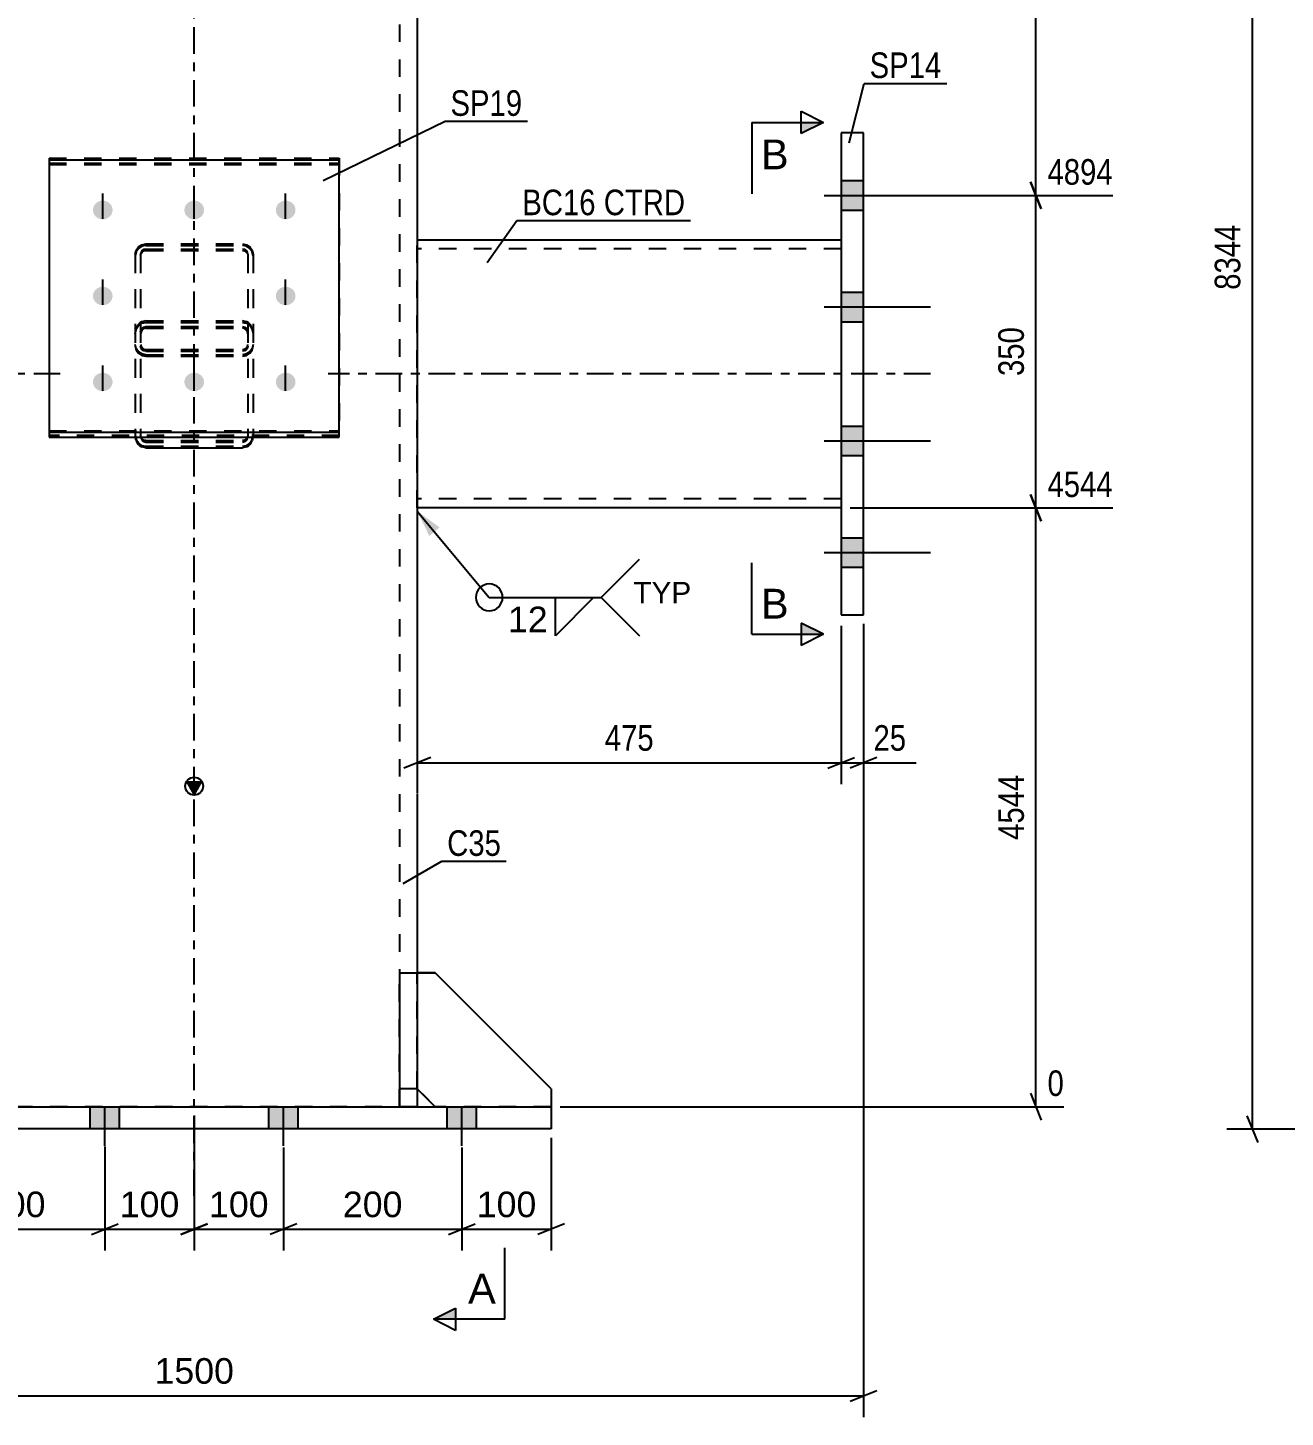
# Model space of a CAD drawing. Header units: millimetres. Extents: x -118 to 476, y -181 to 239.
# Drawn here: x -18.6 to 122.3, y -34.8 to 120.9 of the extents above; entities that cross this region are included whole.
import ezdxf

# ---------------------------------------------------------------- set-up
doc = ezdxf.new("R2010")
doc.units = ezdxf.units.MM
doc.linetypes.add('DXK_LINE_DOT2', pattern=[3.9198, 1.9599, -1.9599])
doc.linetypes.add('DXK_LINE_DOT3', pattern=[5.9187, 2.979, -0.9799, 0.9799, -0.9799])
doc.styles.add('Arial', font='ARIAL.TTF', dxfattribs={"height": 0.2})
doc.styles.add('Arial Narrow', font='ARIALN.TTF', dxfattribs={"height": 0.2})

# ---------------------------------------------------------------- blocks, each defined once
blk = doc.blocks.new('Bolt-284858552-1927 - 1908')
at = {"linetype": 'Continuous'}
for points in [[(-10.25, 99.41), (-10.48, 99.43), (-10.69, 99.5), (-10.89, 99.61), (-11.06, 99.76), (-11.2, 99.93), (-11.29, 100.13), (-11.34, 100.35), (-11.34, 100.57), (-11.29, 100.79), (-11.2, 100.99), (-11.06, 101.16), (-10.89, 101.31), (-10.69, 101.42), (-10.48, 101.49), (-10.25, 101.51), (-10.02, 101.49), (-9.8, 101.42), (-9.6, 101.31), (-9.43, 101.16), (-9.29, 100.99), (-9.2, 100.79), (-9.15, 100.57), (-9.15, 100.35), (-9.2, 100.13), (-9.29, 99.93), (-9.43, 99.76), (-9.6, 99.61), (-9.8, 99.5), (-10.02, 99.43)], [(0, 99.41), (-0.23, 99.43), (-0.44, 99.5), (-0.64, 99.61), (-0.81, 99.76), (-0.95, 99.93), (-1.04, 100.13), (-1.09, 100.35), (-1.09, 100.57), (-1.04, 100.79), (-0.95, 100.99), (-0.81, 101.16), (-0.64, 101.31), (-0.44, 101.42), (-0.23, 101.49), (0, 101.51), (0.23, 101.49), (0.45, 101.42), (0.65, 101.31), (0.82, 101.16), (0.96, 100.99), (1.05, 100.79), (1.1, 100.57), (1.1, 100.35), (1.05, 100.13), (0.96, 99.93), (0.82, 99.76), (0.65, 99.61), (0.45, 99.5), (0.23, 99.43)], [(10.25, 99.41), (10.02, 99.43), (9.81, 99.5), (9.61, 99.61), (9.44, 99.76), (9.3, 99.93), (9.21, 100.13), (9.16, 100.35), (9.16, 100.57), (9.21, 100.79), (9.3, 100.99), (9.44, 101.16), (9.61, 101.31), (9.81, 101.42), (10.02, 101.49), (10.25, 101.51), (10.48, 101.49), (10.7, 101.42), (10.9, 101.31), (11.07, 101.16), (11.21, 100.99), (11.3, 100.79), (11.35, 100.57), (11.35, 100.35), (11.3, 100.13), (11.21, 99.93), (11.07, 99.76), (10.9, 99.61), (10.7, 99.5), (10.48, 99.43)], [(-10.25, 89.79), (-10.48, 89.82), (-10.69, 89.88), (-10.89, 89.99), (-11.06, 90.14), (-11.2, 90.31), (-11.29, 90.51), (-11.34, 90.72), (-11.34, 90.94), (-11.29, 91.15), (-11.2, 91.34), (-11.06, 91.52), (-10.89, 91.66), (-10.69, 91.77), (-10.48, 91.84), (-10.25, 91.86), (-10.02, 91.84), (-9.8, 91.77), (-9.6, 91.66), (-9.43, 91.52), (-9.29, 91.34), (-9.2, 91.15), (-9.15, 90.94), (-9.15, 90.72), (-9.2, 90.51), (-9.29, 90.31), (-9.43, 90.14), (-9.6, 89.99), (-9.8, 89.88), (-10.02, 89.82)], [(10.25, 89.79), (10.02, 89.82), (9.81, 89.88), (9.61, 89.99), (9.44, 90.14), (9.3, 90.31), (9.21, 90.51), (9.16, 90.72), (9.16, 90.94), (9.21, 91.15), (9.3, 91.34), (9.44, 91.52), (9.61, 91.66), (9.81, 91.77), (10.02, 91.84), (10.25, 91.86), (10.48, 91.84), (10.7, 91.77), (10.9, 91.66), (11.07, 91.52), (11.21, 91.34), (11.3, 91.15), (11.35, 90.94), (11.35, 90.72), (11.3, 90.51), (11.21, 90.31), (11.07, 90.14), (10.9, 89.99), (10.7, 89.88), (10.48, 89.82)], [(-10.25, 80.16), (-10.48, 80.19), (-10.69, 80.25), (-10.89, 80.36), (-11.06, 80.5), (-11.2, 80.68), (-11.29, 80.88), (-11.34, 81.09), (-11.34, 81.3), (-11.29, 81.52), (-11.2, 81.71), (-11.06, 81.89), (-10.89, 82.03), (-10.69, 82.14), (-10.48, 82.21), (-10.25, 82.23), (-10.02, 82.21), (-9.8, 82.14), (-9.6, 82.03), (-9.43, 81.89), (-9.29, 81.71), (-9.2, 81.52), (-9.15, 81.3), (-9.15, 81.09), (-9.2, 80.88), (-9.29, 80.68), (-9.43, 80.5), (-9.6, 80.36), (-9.8, 80.25), (-10.02, 80.19)], [(0, 80.16), (-0.23, 80.19), (-0.44, 80.25), (-0.64, 80.36), (-0.81, 80.5), (-0.95, 80.68), (-1.04, 80.88), (-1.09, 81.09), (-1.09, 81.3), (-1.04, 81.52), (-0.95, 81.71), (-0.81, 81.89), (-0.64, 82.03), (-0.44, 82.14), (-0.23, 82.21), (0, 82.23), (0.23, 82.21), (0.45, 82.14), (0.65, 82.03), (0.82, 81.89), (0.96, 81.71), (1.05, 81.52), (1.1, 81.3), (1.1, 81.09), (1.05, 80.88), (0.96, 80.68), (0.82, 80.5), (0.65, 80.36), (0.45, 80.25), (0.23, 80.19)], [(10.25, 80.16), (10.02, 80.19), (9.81, 80.25), (9.61, 80.36), (9.44, 80.5), (9.3, 80.68), (9.21, 80.88), (9.16, 81.09), (9.16, 81.3), (9.21, 81.52), (9.3, 81.71), (9.44, 81.89), (9.61, 82.03), (9.81, 82.14), (10.02, 82.21), (10.25, 82.23), (10.48, 82.21), (10.7, 82.14), (10.9, 82.03), (11.07, 81.89), (11.21, 81.71), (11.3, 81.52), (11.35, 81.3), (11.35, 81.09), (11.3, 80.88), (11.21, 80.68), (11.07, 80.5), (10.9, 80.36), (10.7, 80.25), (10.48, 80.19)]]:
    blk.add_hatch(color=1, dxfattribs=at).paths.add_polyline_path(points)
at = {"color": 1, "linetype": 'Continuous'}
for p, q in [((-10.25, 99.47), (-10.25, 102.31)), ((0, 99.47), (0, 102.31)), ((10.25, 99.47), (10.25, 102.31)), ((-10.25, 89.84), (-10.25, 92.67)), ((10.25, 89.84), (10.25, 92.67)), ((-10.25, 80.2), (-10.25, 83.04)), ((0, 80.2), (0, 83.04)), ((10.25, 80.2), (10.25, 83.04))]:
    blk.add_line(p, q, dxfattribs=at)
blk = doc.blocks.new('Part-284858552-1932 - 1908')
at = {"color": 2, "linetype": 'Continuous'}
for p, q in [((-16.25, 106.1), (-16.25, 75.01)), ((-16.25, 106.1), (16.25, 106.1)), ((16.25, 75.01), (16.25, 106.1)), ((-16.25, 75.56), (16.25, 75.56)), ((-16.25, 75.01), (16.25, 75.01))]:
    blk.add_line(p, q, dxfattribs=at)
at = {"color": 7, "linetype": 'DXK_LINE_DOT2'}
blk.add_line((-16.25, 105.55), (16.25, 105.55), dxfattribs=at)
blk = doc.blocks.new('Part-284858552-2063 - 1908')
at = {"color": 2, "linetype": 'Continuous'}
for p, q in [((72.5, 109.1), (72.5, 55.1)), ((75, 109.1), (72.5, 109.1)), ((75, 55.1), (75, 109.1)), ((72.5, 55.1), (75, 55.1))]:
    blk.add_line(p, q, dxfattribs=at)
blk = doc.blocks.new('Part-284858552-1971 - 1908')
at = {"color": 2, "linetype": 'Continuous'}
for p, q in [((-72.5, 97.1), (-71, 97.1)), ((-60.5, 97.1), (-25, 97.1)), ((-72.5, 67.1), (-71, 67.1)), ((-60.5, 67.1), (-25, 67.1))]:
    blk.add_line(p, q, dxfattribs=at)
at = {"color": 7, "linetype": 'DXK_LINE_DOT2'}
for p, q in [((-72.5, 67.1), (-72.5, 97.1)), ((-71, 97.1), (-60.5, 97.1)), ((-25, 97.1), (-25, 67.1)), ((-72.5, 96.1), (-25, 96.1)), ((-72.5, 68.1), (-25, 68.1)), ((-71, 67.1), (-60.5, 67.1))]:
    blk.add_line(p, q, dxfattribs=at)
at = {"color": 7, "linetype": 'DXK_LINE_DOT3'}
blk.add_line((-15, 82.1), (-82.5, 82.1), dxfattribs=at)
blk = doc.blocks.new('Part-284858552-2014 - 1908')
at = {"color": 7, "linetype": 'DXK_LINE_DOT2'}
for p, q in [((-6.25, 96.33), (-5.86, 96.57)), ((-5.86, 96.57), (-5.4, 96.66)), ((-5.4, 96.66), (5.4, 96.66)), ((5.4, 96.66), (5.86, 96.57)), ((5.86, 96.57), (6.25, 96.33)), ((-6.6, 95.53), (-6.51, 95.96)), ((-6.6, 95.53), (-6.6, 75.27)), ((-6.51, 95.96), (-6.25, 96.33)), ((-5.95, 95.74), (-6, 95.53)), ((-6, 95.53), (-6, 75.27)), ((-5.82, 95.93), (-5.95, 95.74)), ((-5.63, 96.05), (-5.82, 95.93)), ((-5.4, 96.09), (-5.63, 96.05)), ((-5.4, 96.09), (5.4, 96.09)), ((5.63, 96.05), (5.4, 96.09)), ((5.83, 95.93), (5.63, 96.05)), ((5.96, 95.74), (5.83, 95.93)), ((6, 95.53), (5.96, 95.74)), ((6, 95.53), (6, 75.27)), ((6.25, 96.33), (6.51, 95.96)), ((6.51, 95.96), (6.6, 95.53)), ((6.6, 95.53), (6.6, 75.27)), ((-6.51, 87.25), (-6.6, 86.76)), ((-5.95, 87.01), (-5.82, 87.21)), ((-5.4, 88.04), (-5.86, 87.94)), ((-5.82, 87.21), (-5.63, 87.35)), ((-5.63, 87.35), (-5.4, 87.4)), ((-5.4, 88.04), (5.4, 88.04)), ((-5.4, 87.4), (5.4, 87.4)), ((5.86, 87.94), (5.4, 88.04)), ((5.4, 87.4), (5.63, 87.35)), ((5.63, 87.35), (5.83, 87.21)), ((5.83, 87.21), (5.96, 87.01)), ((6.6, 86.76), (6.51, 87.25)), ((-6, 86.76), (-5.95, 87.01)), ((5.96, 87.01), (6, 86.76)), ((-6.51, 84.95), (-6.6, 85.38)), ((-6.25, 84.58), (-6.51, 84.95)), ((-5.86, 84.34), (-6.25, 84.58)), ((-6, 85.38), (-5.95, 85.16)), ((-5.95, 85.16), (-5.82, 84.98)), ((-5.4, 84.25), (-5.86, 84.34)), ((-5.82, 84.98), (-5.63, 84.86)), ((-5.63, 84.86), (-5.4, 84.82)), ((-5.4, 84.82), (5.4, 84.82)), ((-5.4, 84.25), (5.4, 84.25)), ((5.4, 84.82), (5.63, 84.86)), ((5.86, 84.34), (5.4, 84.25)), ((5.63, 84.86), (5.83, 84.98)), ((5.83, 84.98), (5.96, 85.16)), ((6.25, 84.58), (5.86, 84.34)), ((5.96, 85.16), (6, 85.38)), ((6.51, 84.95), (6.25, 84.58)), ((6.6, 85.38), (6.51, 84.95)), ((-6.6, 75.27), (-6.51, 74.78)), ((-5.95, 75.02), (-6, 75.27)), ((-5.82, 74.82), (-5.95, 75.02)), ((-5.63, 74.68), (-5.82, 74.82)), ((5.83, 74.82), (5.63, 74.68)), ((5.96, 75.02), (5.83, 74.82)), ((6, 75.27), (5.96, 75.02)), ((6.51, 74.78), (6.6, 75.27)), ((-5.86, 74.09), (-5.4, 73.99)), ((-5.4, 74.63), (-5.63, 74.68)), ((-5.4, 74.63), (5.4, 74.63)), ((-5.4, 73.99), (5.4, 73.99)), ((5.63, 74.68), (5.4, 74.63)), ((5.4, 73.99), (5.86, 74.09))]:
    blk.add_line(p, q, dxfattribs=at)
for centre, start, end in [((-5.35, 86.81), 114.32, 159.2417), ((5.35, 86.81), 20.7583, 65.68), ((-5.35, 75.22), 200.7583, 245.68), ((5.35, 75.22), 294.32, 339.2417)]:
    blk.add_arc(centre, 1.24, start, end, dxfattribs=at)
blk = doc.blocks.new('Part-284858552-2016 - 1908')
at = {"color": 7, "linetype": 'DXK_LINE_DOT2'}
for p, q in [((25, 2), (25, 15)), ((25, 15), (27, 15)), ((27, 15), (40, 2)), ((27, 0), (25, 2)), ((40, 2), (40, 0)), ((40, 0), (27, 0))]:
    blk.add_line(p, q, dxfattribs=at)
blk = doc.blocks.new('Part-284858552-2018 - 1908')
at = {"color": 7, "linetype": 'DXK_LINE_DOT2'}
for p, q in [((-6.51, 95.79), (-6.6, 95.36)), ((-6.6, 95.36), (-6.6, 75.1)), ((-6.25, 96.15), (-6.51, 95.79)), ((-5.86, 96.4), (-6.25, 96.15)), ((-6, 95.36), (-5.95, 95.57)), ((-6, 95.36), (-6, 75.1)), ((-5.95, 95.57), (-5.82, 95.75)), ((-5.4, 96.48), (-5.86, 96.4)), ((-5.82, 95.75), (-5.63, 95.88)), ((-5.63, 95.88), (-5.4, 95.92)), ((-5.4, 96.48), (5.4, 96.48)), ((-5.4, 95.92), (5.4, 95.92)), ((5.86, 96.4), (5.4, 96.48)), ((5.4, 95.92), (5.63, 95.88)), ((5.63, 95.88), (5.83, 95.75)), ((5.83, 95.75), (5.96, 95.57)), ((6.25, 96.15), (5.86, 96.4)), ((5.96, 95.57), (6, 95.36)), ((6, 95.36), (6, 75.1)), ((6.51, 95.79), (6.25, 96.15)), ((6.6, 95.36), (6.51, 95.79)), ((6.6, 95.36), (6.6, 75.1)), ((-5.86, 87.77), (-5.4, 87.87)), ((-5.63, 87.18), (-5.82, 87.04)), ((-5.4, 87.23), (-5.63, 87.18)), ((-5.4, 87.87), (5.4, 87.87)), ((-5.4, 87.23), (5.4, 87.23)), ((5.4, 87.87), (5.86, 87.77)), ((5.63, 87.18), (5.4, 87.23)), ((5.83, 87.04), (5.63, 87.18)), ((-6.6, 86.59), (-6.51, 87.08)), ((-5.95, 86.83), (-6, 86.59)), ((-5.82, 87.04), (-5.95, 86.83)), ((5.96, 86.83), (5.83, 87.04)), ((6, 86.59), (5.96, 86.83)), ((6.51, 87.08), (6.6, 86.59)), ((-6.6, 85.21), (-6.51, 84.77)), ((-6.51, 84.77), (-6.25, 84.41)), ((-6.25, 84.41), (-5.86, 84.16)), ((-5.95, 84.99), (-6, 85.21)), ((-5.82, 84.81), (-5.95, 84.99)), ((-5.86, 84.16), (-5.4, 84.08)), ((-5.63, 84.69), (-5.82, 84.81)), ((-5.4, 84.64), (-5.63, 84.69)), ((-5.4, 84.64), (5.4, 84.64)), ((-5.4, 84.08), (5.4, 84.08)), ((5.63, 84.69), (5.4, 84.64)), ((5.4, 84.08), (5.86, 84.16)), ((5.83, 84.81), (5.63, 84.69)), ((5.96, 84.99), (5.83, 84.81)), ((5.86, 84.16), (6.25, 84.41)), ((6, 85.21), (5.96, 84.99)), ((6.25, 84.41), (6.51, 84.77)), ((6.51, 84.77), (6.6, 85.21)), ((-6.58, 75.01), (-6.6, 75.1)), ((-6, 75.1), (-5.95, 74.85)), ((-5.95, 74.85), (-5.82, 74.64)), ((5.83, 74.64), (5.96, 74.85)), ((5.96, 74.85), (6, 75.1)), ((6.6, 75.1), (6.59, 75.01)), ((-5.82, 74.64), (-5.63, 74.51)), ((-5.63, 74.51), (-5.4, 74.46)), ((-5.4, 74.46), (5.4, 74.46)), ((5.4, 74.46), (5.63, 74.51)), ((5.63, 74.51), (5.83, 74.64))]:
    blk.add_line(p, q, dxfattribs=at)
at = {"color": 2, "linetype": 'Continuous'}
for p, q in [((-6.51, 74.61), (-6.58, 75.01)), ((6.59, 75.01), (6.51, 74.61)), ((-5.4, 73.82), (-5.86, 73.92)), ((-5.4, 73.82), (5.4, 73.82)), ((5.86, 73.92), (5.4, 73.82))]:
    blk.add_line(p, q, dxfattribs=at)
at = {"color": 7, "linetype": 'DXK_LINE_DOT2'}
for centre, start, end in [((-5.35, 86.64), 114.32, 159.2417), ((5.35, 86.64), 20.7583, 65.68)]:
    blk.add_arc(centre, 1.24, start, end, dxfattribs=at)
at = {"color": 2, "linetype": 'Continuous'}
for centre, start, end in [((-5.35, 75.05), 200.7583, 245.68), ((5.35, 75.05), 294.32, 339.2417)]:
    blk.add_arc(centre, 1.24, start, end, dxfattribs=at)
blk = doc.blocks.new('Part-284858552-2113 - 1908')
at = {"color": 2, "linetype": 'Continuous'}
for p, q in [((72.5, 97.1), (25, 97.1)), ((72.5, 67.1), (25, 67.1))]:
    blk.add_line(p, q, dxfattribs=at)
at = {"color": 7, "linetype": 'DXK_LINE_DOT2'}
for p, q in [((25, 67.1), (25, 97.1)), ((72.5, 97.1), (72.5, 67.1)), ((72.5, 96.1), (25, 96.1)), ((72.5, 68.1), (25, 68.1))]:
    blk.add_line(p, q, dxfattribs=at)
at = {"color": 7, "linetype": 'DXK_LINE_DOT3'}
blk.add_line((82.5, 82.1), (15, 82.1), dxfattribs=at)
blk = doc.blocks.new('Part-284858552-2115 - 1908')
at = {"color": 7, "linetype": 'DXK_LINE_DOT2'}
for p, q in [((-16.25, 106.27), (-16.25, 75.18)), ((-16.25, 106.27), (16.25, 106.27)), ((16.25, 106.27), (16.25, 75.18)), ((-16.25, 105.72), (16.25, 105.72)), ((-16.25, 75.73), (16.25, 75.73)), ((16.25, 75.18), (-16.25, 75.18))]:
    blk.add_line(p, q, dxfattribs=at)
blk = doc.blocks.new('Part-284858552-2121 - 1908')
at = {"color": 2, "linetype": 'Continuous'}
for p, q in [((27, 15), (25, 15)), ((40, 2), (27, 15)), ((27, 0), (25, 2)), ((40, 2), (40, 0))]:
    blk.add_line(p, q, dxfattribs=at)
at = {"color": 7, "linetype": 'DXK_LINE_DOT2'}
for p, q in [((25, 2), (25, 15)), ((40, 0), (27, 0))]:
    blk.add_line(p, q, dxfattribs=at)
blk = doc.blocks.new('Part-284858552-2122 - 1908')
at = {"color": 7, "linetype": 'DXK_LINE_DOT2'}
for p, q in [((23, 0), (23, 15)), ((23, 15), (25, 15)), ((25, 15), (25, 0)), ((25, 2), (23, 2)), ((25, 0), (23, 0))]:
    blk.add_line(p, q, dxfattribs=at)
blk = doc.blocks.new('Bolt-284858552-2135 - 1908')
at = {"linetype": 'Continuous'}
for points in [[(-28.35, 0), (-31.65, 0), (-31.65, -2.5), (-28.35, -2.5)], [(-28.35, 0), (-31.65, 0), (-31.65, -2.5), (-28.35, -2.5)], [(-28.35, 0), (-31.65, 0), (-31.65, -2.5), (-28.35, -2.5)], [(-28.35, 0), (-31.65, 0), (-31.65, -2.5), (-28.35, -2.5)], [(-8.35, 0), (-11.65, 0), (-11.65, -2.5), (-8.35, -2.5)], [(-8.35, 0), (-11.65, 0), (-11.65, -2.5), (-8.35, -2.5)], [(11.65, 0), (8.35, 0), (8.35, -2.5), (11.65, -2.5)], [(11.65, 0), (8.35, 0), (8.35, -2.5), (11.65, -2.5)], [(31.65, 0), (28.35, 0), (28.35, -2.5), (31.65, -2.5)], [(31.65, 0), (28.35, 0), (28.35, -2.5), (31.65, -2.5)], [(31.65, 0), (28.35, 0), (28.35, -2.5), (31.65, -2.5)], [(31.65, 0), (28.35, 0), (28.35, -2.5), (31.65, -2.5)]]:
    blk.add_hatch(color=1, dxfattribs=at).paths.add_polyline_path(points)
at = {"color": 1, "linetype": 'Continuous'}
for p, q in [((-31.65, -2.5), (-31.65, 0)), ((-31.65, -2.5), (-31.65, 0)), ((-31.65, -2.5), (-31.65, 0)), ((-31.65, -2.5), (-31.65, 0)), ((-30, -4.4), (-30, 0)), ((-30, -4.4), (-30, 0)), ((-30, -4.4), (-30, 0)), ((-30, -4.4), (-30, 0)), ((-28.35, -2.5), (-28.35, 0)), ((-28.35, -2.5), (-28.35, 0)), ((-28.35, -2.5), (-28.35, 0)), ((-28.35, -2.5), (-28.35, 0)), ((-11.65, -2.5), (-11.65, 0)), ((-11.65, -2.5), (-11.65, 0)), ((-10, -4.4), (-10, 0)), ((-10, -4.4), (-10, 0)), ((-8.35, -2.5), (-8.35, 0)), ((-8.35, -2.5), (-8.35, 0)), ((8.35, -2.5), (8.35, 0)), ((8.35, -2.5), (8.35, 0)), ((10, -4.4), (10, 0)), ((10, -4.4), (10, 0)), ((11.65, -2.5), (11.65, 0)), ((11.65, -2.5), (11.65, 0)), ((28.35, -2.5), (28.35, 0)), ((28.35, -2.5), (28.35, 0)), ((28.35, -2.5), (28.35, 0)), ((28.35, -2.5), (28.35, 0)), ((30, -4.4), (30, 0)), ((30, -4.4), (30, 0)), ((30, -4.4), (30, 0)), ((30, -4.4), (30, 0)), ((31.65, -2.5), (31.65, 0)), ((31.65, -2.5), (31.65, 0)), ((31.65, -2.5), (31.65, 0)), ((31.65, -2.5), (31.65, 0))]:
    blk.add_line(p, q, dxfattribs=at)
blk = doc.blocks.new('Bolt-284858552-2136 - 1908')
at = {"color": 1, "linetype": 'DXK_LINE_DOT2'}
for p, q in [((-10.25, 99.64), (-10.25, 102.48)), ((0, 99.64), (0, 102.48)), ((10.25, 99.64), (10.25, 102.48)), ((-10.25, 90.01), (-10.25, 92.85)), ((10.25, 90.01), (10.25, 92.85)), ((-10.25, 80.38), (-10.25, 83.22)), ((0, 80.38), (0, 83.22)), ((10.25, 80.38), (10.25, 83.22))]:
    blk.add_line(p, q, dxfattribs=at)
blk = doc.blocks.new('Bolt-284858552-2139 - 1908')
at = {"linetype": 'Continuous'}
for points in [[(72.5, 103.75), (72.5, 100.45), (75, 100.45), (75, 103.75)], [(72.5, 103.75), (72.5, 100.45), (75, 100.45), (75, 103.75)], [(72.5, 103.75), (72.5, 100.45), (75, 100.45), (75, 103.75)], [(72.5, 91.25), (72.5, 87.95), (75, 87.95), (75, 91.25)], [(72.5, 91.25), (72.5, 87.95), (75, 87.95), (75, 91.25)], [(72.5, 76.25), (72.5, 72.95), (75, 72.95), (75, 76.25)], [(72.5, 76.25), (72.5, 72.95), (75, 72.95), (75, 76.25)], [(72.5, 63.75), (72.5, 60.45), (75, 60.45), (75, 63.75)], [(72.5, 63.75), (72.5, 60.45), (75, 60.45), (75, 63.75)], [(72.5, 63.75), (72.5, 60.45), (75, 60.45), (75, 63.75)]]:
    blk.add_hatch(color=1, dxfattribs=at).paths.add_polyline_path(points)
at = {"color": 1, "linetype": 'Continuous'}
for p, q in [((72.5, 103.75), (75, 103.75)), ((72.5, 103.75), (75, 103.75)), ((72.5, 103.75), (75, 103.75)), ((70.6, 102.1), (82.5, 102.1)), ((70.6, 102.1), (82.5, 102.1)), ((70.6, 102.1), (82.5, 102.1)), ((72.5, 100.45), (75, 100.45)), ((72.5, 100.45), (75, 100.45)), ((72.5, 100.45), (75, 100.45)), ((72.5, 91.25), (75, 91.25)), ((72.5, 91.25), (75, 91.25)), ((70.6, 89.6), (82.5, 89.6)), ((70.6, 89.6), (82.5, 89.6)), ((72.5, 87.95), (75, 87.95)), ((72.5, 87.95), (75, 87.95)), ((72.5, 76.25), (75, 76.25)), ((72.5, 76.25), (75, 76.25)), ((70.6, 74.6), (82.5, 74.6)), ((70.6, 74.6), (82.5, 74.6)), ((72.5, 72.95), (75, 72.95)), ((72.5, 72.95), (75, 72.95)), ((72.5, 63.75), (75, 63.75)), ((72.5, 63.75), (75, 63.75)), ((72.5, 63.75), (75, 63.75)), ((70.6, 62.1), (82.5, 62.1)), ((70.6, 62.1), (82.5, 62.1)), ((70.6, 62.1), (82.5, 62.1)), ((72.5, 60.45), (75, 60.45)), ((72.5, 60.45), (75, 60.45)), ((72.5, 60.45), (75, 60.45))]:
    blk.add_line(p, q, dxfattribs=at)
blk = doc.blocks.new('Part-284858552-2146 - 1908')
at = {"linetype": 'Continuous'}
blk.add_hatch(color=2, dxfattribs=at).paths.add_polyline_path([(0, 35.01), (-0.8, 36.41), (0.8, 36.41)])
at = {"color": 7, "linetype": 'DXK_LINE_DOT3'}
for p, q in [((0, 35.1), (0, 129.1)), ((0, -10), (0, 35))]:
    blk.add_line(p, q, dxfattribs=at)
at = {"color": 7, "linetype": 'DXK_LINE_DOT2'}
for p, q in [((23, 129.1), (23, 35.1)), ((23, 35), (23, 0)), ((25, 15), (25, 0)), ((25, 0), (-25, 0))]:
    blk.add_line(p, q, dxfattribs=at)
at = {"color": 2, "linetype": 'Continuous'}
for p, q in [((25, 129.1), (25, 35.1)), ((0, 35.01), (-0.8, 36.41)), ((-0.8, 36.41), (0.8, 36.41)), ((0.8, 36.41), (0, 35.01)), ((25, 35), (25, 15))]:
    blk.add_line(p, q, dxfattribs=at)
blk.add_circle((0, 35.91), 1, dxfattribs=at)
blk = doc.blocks.new('Part-284858552-2151 - 1908')
at = {"color": 2, "linetype": 'Continuous'}
for p, q in [((-40, -2.5), (-40, 0)), ((-40, 0), (40, 0)), ((40, 0), (40, -2.5)), ((40, -2.5), (-40, -2.5))]:
    blk.add_line(p, q, dxfattribs=at)
blk = doc.blocks.new('Part-284858552-2154 - 1908')
at = {"color": 2, "linetype": 'Continuous'}
for p, q in [((23, 15), (23, 0)), ((23, 15), (25, 15)), ((25, 15), (25, 0)), ((25, 2), (23, 2)), ((23, 0), (25, 0))]:
    blk.add_line(p, q, dxfattribs=at)
blk = doc.blocks.new('StraightDimension-284858552-2278 - 1908')
at = {"color": 7, "linetype": 'Continuous'}
for p, q in [((0, -1), (0, -16.13)), ((10, -4.57), (10, -16.13)), ((-1.5, -14.33), (1.5, -13.13)), ((0, -13.73), (10, -13.73)), ((11.5, -13.13), (8.5, -14.33))]:
    blk.add_line(p, q, dxfattribs=at)
at = {"color": 0}
blk.add_wipeout([(8.94, -12.98), (8.94, -8.78), (1.06, -8.78), (1.06, -12.98)], dxfattribs=at)
at = {"color": 3, "style": 'Arial'}
blk.add_text('100', height=2.865, dxfattribs=at).set_placement((1.66, -12.38))
blk = doc.blocks.new('StraightDimension-284858552-5644 - 1908')
at = {"color": 7, "linetype": 'Continuous'}
for p, q in [((-75, 54.1), (-75, -34.79)), ((75, 54.1), (75, -34.79)), ((-73.5, -31.79), (-76.5, -32.99)), ((-75, -32.39), (75, -32.39)), ((73.5, -32.99), (76.5, -31.79))]:
    blk.add_line(p, q, dxfattribs=at)
at = {"color": 0}
blk.add_wipeout([(5.05, -31.64), (5.05, -27.44), (-5.05, -27.44), (-5.05, -31.64)], dxfattribs=at)
at = {"color": 3, "style": 'Arial'}
blk.add_text('1500', height=2.865, dxfattribs=at).set_placement((-4.45, -31.04))
blk = doc.blocks.new('StraightDimension-284858552-2296 - 1908')
at = {"color": 7, "linetype": 'Continuous'}
for p, q in [((30, -4.57), (30, -16.13)), ((40, -3.5), (40, -16.13)), ((28.5, -14.33), (31.5, -13.13)), ((30, -13.73), (40, -13.73)), ((41.5, -13.13), (38.5, -14.33))]:
    blk.add_line(p, q, dxfattribs=at)
at = {"color": 0}
blk.add_wipeout([(38.94, -12.98), (38.94, -8.78), (31.06, -8.78), (31.06, -12.98)], dxfattribs=at)
at = {"color": 3, "style": 'Arial'}
blk.add_text('100', height=2.865, dxfattribs=at).set_placement((31.66, -12.38))
blk = doc.blocks.new('StraightDimension-284858552-2254 - 1908')
at = {"color": 7, "linetype": 'Continuous'}
for p, q in [((-30, -2.25), (-30, -16.13)), ((-10, -4.46), (-10, -16.13)), ((-28.5, -13.13), (-31.5, -14.33)), ((-30, -13.73), (-10, -13.73)), ((-11.5, -14.33), (-8.5, -13.13))]:
    blk.add_line(p, q, dxfattribs=at)
at = {"color": 0}
blk.add_wipeout([(-16.06, -12.98), (-16.06, -8.78), (-23.94, -8.78), (-23.94, -12.98)], dxfattribs=at)
at = {"color": 3, "style": 'Arial'}
blk.add_text('200', height=2.865, dxfattribs=at).set_placement((-23.34, -12.38))
blk = doc.blocks.new('StraightDimension-284858552-2267 - 1908')
at = {"color": 7, "linetype": 'Continuous'}
for p, q in [((0, -1), (0, -16.13)), ((-10, -4.46), (-10, -16.13)), ((-11.5, -14.33), (-8.5, -13.13)), ((-10, -13.73), (0, -13.73)), ((1.5, -13.13), (-1.5, -14.33))]:
    blk.add_line(p, q, dxfattribs=at)
at = {"color": 0}
blk.add_wipeout([(-1.06, -12.98), (-1.06, -8.78), (-8.94, -8.78), (-8.94, -12.98)], dxfattribs=at)
at = {"color": 3, "style": 'Arial'}
blk.add_text('100', height=2.865, dxfattribs=at).set_placement((-8.34, -12.38))
blk = doc.blocks.new('StraightDimension-284858552-2289 - 1908')
at = {"color": 7, "linetype": 'Continuous'}
for p, q in [((10, -4.57), (10, -16.13)), ((30, -4.57), (30, -16.13)), ((11.5, -13.13), (8.5, -14.33)), ((10, -13.73), (30, -13.73)), ((28.5, -14.33), (31.5, -13.13))]:
    blk.add_line(p, q, dxfattribs=at)
at = {"color": 0}
blk.add_wipeout([(23.94, -12.98), (23.94, -8.78), (16.06, -8.78), (16.06, -12.98)], dxfattribs=at)
at = {"color": 3, "style": 'Arial'}
blk.add_text('200', height=2.865, dxfattribs=at).set_placement((16.66, -12.38))
blk = doc.blocks.new('StraightDimension-284858552-6408 - 1908')
at = {"color": 7, "linetype": 'Continuous'}
for p, q in [((72.5, 53.88), (72.5, 36.13)), ((75, 53.88), (75, 36.13)), ((71, 37.93), (74, 39.13)), ((76.5, 39.13), (73.5, 37.93)), ((72.5, 38.53), (75, 38.53))]:
    blk.add_line(p, q, dxfattribs=at)
at = {"color": 0}
blk.add_wipeout([(80.38, 39.28), (80.38, 43.48), (75.52, 43.48), (75.52, 39.28)], dxfattribs=at)
at = {"color": 7, "linetype": 'Continuous'}
blk.add_line((75, 38.53), (80.91, 38.53), dxfattribs=at)
blk.add_line((75, 38.53), (80.91, 38.53), dxfattribs=at)
at = {"color": 3, "style": 'Arial Narrow'}
blk.add_text('25', height=2.863, dxfattribs=at).set_placement((76.12, 39.88))
blk = doc.blocks.new('StraightDimension-284858552-6409 - 1908')
at = {"color": 7, "linetype": 'Continuous'}
for p, q in [((25, 66.1), (25, 36.13)), ((72.5, 53.88), (72.5, 36.13)), ((26.5, 39.13), (23.5, 37.93)), ((71, 37.93), (74, 39.13)), ((25, 38.53), (72.5, 38.53))]:
    blk.add_line(p, q, dxfattribs=at)
at = {"color": 0}
blk.add_wipeout([(52.09, 39.28), (52.09, 43.48), (45.41, 43.48), (45.41, 39.28)], dxfattribs=at)
at = {"color": 3, "style": 'Arial Narrow'}
blk.add_text('475', height=2.863, dxfattribs=at).set_placement((46.01, 39.88))
blk = doc.blocks.new('StraightDimension-284858552-6727 - 1908')
at = {"color": 7, "linetype": 'Continuous'}
for p, q in [((94.92, 147.7), (93.72, 150.7)), ((73.5, 149.2), (102.93, 149.2)), ((94.32, 102.1), (94.32, 149.2)), ((93.72, 103.6), (94.92, 100.6)), ((81, 102.1), (102.93, 102.1))]:
    blk.add_line(p, q, dxfattribs=at)
at = {"color": 0, "linetype": 'Continuous'}
blk.add_wipeout([(103.53, 149.8), (103.53, 154), (95.02, 154), (95.02, 149.8)], dxfattribs=at)
at = {"color": 0}
blk.add_wipeout([(93.57, 129.91), (89.37, 129.91), (89.37, 121.39), (93.57, 121.39)], dxfattribs=at)
at = {"color": 3, "linetype": 'Continuous', "style": 'Arial Narrow'}
blk.add_text('7734', height=2.863, dxfattribs=at).set_placement((95.62, 150.4))
at = {"color": 3, "style": 'Arial Narrow'}
blk.add_text('2840', height=2.863, rotation=90.0002, dxfattribs=at).set_placement((92.97, 121.99))
blk = doc.blocks.new('StraightDimension-284858552-6728 - 1908')
at = {"color": 7, "linetype": 'Continuous'}
for p, q in [((94.92, 100.6), (93.72, 103.6)), ((81, 102.1), (102.93, 102.1)), ((94.32, 67.1), (94.32, 102.1)), ((93.72, 68.6), (94.92, 65.6)), ((73.5, 67.1), (102.93, 67.1))]:
    blk.add_line(p, q, dxfattribs=at)
at = {"color": 0, "linetype": 'Continuous'}
blk.add_wipeout([(103.53, 102.7), (103.53, 106.9), (95.02, 106.9), (95.02, 102.7)], dxfattribs=at)
at = {"color": 0}
blk.add_wipeout([(93.57, 87.94), (89.37, 87.94), (89.37, 81.26), (93.57, 81.26)], dxfattribs=at)
at = {"color": 3, "linetype": 'Continuous', "style": 'Arial Narrow'}
blk.add_text('4894', height=2.863, dxfattribs=at).set_placement((95.62, 103.3))
at = {"color": 3, "style": 'Arial Narrow'}
blk.add_text('350', height=2.863, rotation=90.0002, dxfattribs=at).set_placement((92.97, 81.86))
blk = doc.blocks.new('StraightDimension-284858552-6729 - 1908')
at = {"color": 7, "linetype": 'Continuous'}
for p, q in [((94.92, 65.6), (93.72, 68.6)), ((73.5, 67.1), (102.93, 67.1)), ((94.32, 0), (94.32, 67.1)), ((93.72, 1.5), (94.92, -1.5)), ((41, 0), (97.45, 0))]:
    blk.add_line(p, q, dxfattribs=at)
at = {"color": 0, "linetype": 'Continuous'}
for points in [[(103.53, 67.7), (103.53, 71.9), (95.02, 71.9), (95.02, 67.7)], [(98.05, 0.6), (98.05, 4.8), (95.02, 4.8), (95.02, 0.6)]]:
    blk.add_wipeout(points, dxfattribs=at)
at = {"color": 0}
blk.add_wipeout([(93.57, 37.81), (89.37, 37.81), (89.37, 29.29), (93.57, 29.29)], dxfattribs=at)
at = {"color": 3, "linetype": 'Continuous', "style": 'Arial Narrow'}
for s, height, p in [('4544', 2.863, (95.62, 68.3)), ('0', 2.86, (95.62, 1.2))]:
    blk.add_text(s, height=height, dxfattribs=at).set_placement(p)
at = {"color": 3, "style": 'Arial Narrow'}
blk.add_text('4544', height=2.863, rotation=90.0002, dxfattribs=at).set_placement((92.97, 29.89))
blk = doc.blocks.new('StraightDimension-284858552-2699 - 2501')
at = {"color": 7, "linetype": 'Continuous'}
for p, q in [((118.57, -2.51), (118.57, 192.85)), ((117.97, -1.01), (119.17, -4.01)), ((180.35, -2.51), (115.72, -2.51))]:
    blk.add_line(p, q, dxfattribs=at)
at = {"color": 0}
blk.add_wipeout([(117.82, 99.43), (113.62, 99.43), (113.62, 90.92), (117.82, 90.92)], dxfattribs=at)
at = {"color": 3, "style": 'Arial Narrow'}
blk.add_text('8344', height=2.863, rotation=90.0002, dxfattribs=at).set_placement((117.22, 91.52))
blk = doc.blocks.new('Mark-284858552-2109 - 1908')
at = {"color": 0}
for points in [[(45, 99.88), (45, 102.88), (36.77, 102.88), (36.77, 99.88)], [(55.02, 99.88), (55.02, 102.88), (45.9, 102.88), (45.9, 99.88)]]:
    blk.add_wipeout(points, dxfattribs=at)
for points in [[(45, 99.88), (45, 102.88), (36.77, 102.88), (36.77, 99.88)], [(55.02, 99.88), (55.02, 102.88), (45.9, 102.88), (45.9, 99.88)]]:
    blk.add_wipeout(points, dxfattribs=at)
at = {"color": 30, "linetype": 'Continuous'}
for p, q in [((32.82, 94.57), (36.17, 99.28)), ((36.17, 99.28), (55.62, 99.28))]:
    blk.add_line(p, q, dxfattribs=at)
at = {"color": 3, "style": 'Arial Narrow'}
for s, p in [('BC16', (36.77, 99.88)), ('CTRD', (45.9, 99.88))]:
    blk.add_text(s, height=2.863, dxfattribs=at).set_placement(p)
blk = doc.blocks.new('Mark-284858552-1928 - 1908')
at = {"color": 0}
blk.add_wipeout([(36.76, 111.01), (36.76, 114.01), (28.72, 114.01), (28.72, 111.01)], dxfattribs=at)
blk.add_wipeout([(36.76, 111.01), (36.76, 114.01), (28.72, 114.01), (28.72, 111.01)], dxfattribs=at)
at = {"color": 30, "linetype": 'Continuous'}
for p, q in [((14.44, 103.75), (28.12, 110.41)), ((28.12, 110.41), (37.36, 110.41))]:
    blk.add_line(p, q, dxfattribs=at)
at = {"color": 3, "style": 'Arial Narrow'}
blk.add_text('SP19', height=2.863, dxfattribs=at).set_placement((28.72, 111.01))
blk = doc.blocks.new('Mark-284858552-2059 - 1908')
at = {"color": 0}
blk.add_wipeout([(83.73, 115.25), (83.73, 118.25), (75.69, 118.25), (75.69, 115.25)], dxfattribs=at)
blk.add_wipeout([(83.73, 115.25), (83.73, 118.25), (75.69, 118.25), (75.69, 115.25)], dxfattribs=at)
at = {"color": 30, "linetype": 'Continuous'}
for p, q in [((73.39, 108), (75.09, 114.65)), ((75.09, 114.65), (84.33, 114.65))]:
    blk.add_line(p, q, dxfattribs=at)
at = {"color": 3, "style": 'Arial Narrow'}
blk.add_text('SP14', height=2.863, dxfattribs=at).set_placement((75.69, 115.25))
blk = doc.blocks.new('Mark-284858552-2142 - 1908')
at = {"color": 0}
blk.add_wipeout([(34.37, 28.1), (34.37, 31.1), (28.35, 31.1), (28.35, 28.1)], dxfattribs=at)
blk.add_wipeout([(34.37, 28.1), (34.37, 31.1), (28.35, 31.1), (28.35, 28.1)], dxfattribs=at)
at = {"color": 30, "linetype": 'Continuous'}
for p, q in [((23.42, 25), (27.75, 27.5)), ((27.75, 27.5), (34.97, 27.5))]:
    blk.add_line(p, q, dxfattribs=at)
at = {"color": 3, "style": 'Arial Narrow'}
blk.add_text('C35', height=2.863, dxfattribs=at).set_placement((28.35, 28.1))
blk = doc.blocks.new('SectionMark-284858552-2454 - 1908')
at = {"linetype": 'Continuous'}
for points in [[(68, 109.02), (68, 110.27), (70.5, 110.27)], [(68, 52.93), (68, 54.18), (70.5, 52.93)]]:
    blk.add_hatch(color=6, dxfattribs=at).paths.add_polyline_path(points)
at = {"color": 6, "linetype": 'Continuous'}
for p, q in [((68, 109.02), (68, 111.52)), ((68, 111.52), (70.5, 110.27)), ((62.5, 110.27), (62.5, 102.27)), ((62.5, 110.27), (70.5, 110.27)), ((70.5, 110.27), (68, 109.02)), ((62.5, 52.93), (62.5, 60.93)), ((70.5, 52.93), (68, 54.18)), ((68, 54.18), (68, 51.68)), ((62.5, 52.93), (70.5, 52.93)), ((70.5, 52.93), (68, 51.68))]:
    blk.add_line(p, q, dxfattribs=at)
at = {"color": 0, "linetype": 'Continuous'}
for points in [[(66.61, 105.02), (66.61, 108.52), (63.5, 108.52), (63.5, 105.02)], [(66.61, 54.68), (66.61, 58.18), (63.5, 58.18), (63.5, 54.68)]]:
    blk.add_wipeout(points, dxfattribs=at)
at = {"color": 3, "linetype": 'Continuous', "style": 'Arial'}
for p in [(63.5, 105.02), (63.5, 54.68)]:
    blk.add_text('B', height=3.34, dxfattribs=at).set_placement(p)
blk = doc.blocks.new('SectionMark-284858552-2456 - 1908')
at = {"linetype": 'Continuous'}
blk.add_hatch(color=6, dxfattribs=at).paths.add_polyline_path([(29.3, -22.56), (29.3, -23.81), (26.8, -23.81)])
at = {"color": 6, "linetype": 'Continuous'}
for p, q in [((34.8, -23.81), (34.8, -15.81)), ((26.8, -23.81), (29.3, -22.56)), ((29.3, -22.56), (29.3, -25.06)), ((34.8, -23.81), (26.8, -23.81)), ((29.3, -25.06), (26.8, -23.81))]:
    blk.add_line(p, q, dxfattribs=at)
at = {"color": 0, "linetype": 'Continuous'}
blk.add_wipeout([(33.8, -22.06), (33.8, -18.56), (30.69, -18.56), (30.69, -22.06)], dxfattribs=at)
at = {"color": 3, "linetype": 'Continuous', "style": 'Arial'}
blk.add_text('A', height=3.34, rotation=-0.0115, dxfattribs=at).set_placement((30.69, -22.06))
blk = doc.blocks.new('WeldMark-284858552-2480 - 1908')
at = {"linetype": 'Continuous'}
blk.add_hatch(color=30, dxfattribs=at).paths.add_polyline_path([(26.35, 63.94), (25, 66.72), (27.5, 64.9)])
at = {"color": 30, "linetype": 'Continuous'}
blk.add_line((25, 66.72), (33.06, 57.06), dxfattribs=at)
at = {"color": 3, "linetype": 'Continuous'}
for q in [(49.9, 61.35), (49.9, 52.77)]:
    blk.add_line((45.61, 57.06), q, dxfattribs=at)
blk.add_arc((33.06, 57.06), 1.5, 90, 270, dxfattribs=at)
at = {"color": 0}
blk.add_wipeout([(39.81, 52.96), (39.81, 56.36), (34.96, 56.36), (34.96, 52.96)], dxfattribs=at)
at = {"color": 30, "linetype": 'Continuous'}
blk.add_line((33.06, 57.06), (45.61, 57.06), dxfattribs=at)
at = {"color": 3, "linetype": 'Continuous'}
for p, q in [((40.47, 57.06), (44.76, 57.06)), ((44.76, 57.06), (40.47, 52.77)), ((40.47, 52.77), (40.47, 57.06))]:
    blk.add_line(p, q, dxfattribs=at)
blk.add_arc((33.06, 57.06), 1.5, 270, 90, dxfattribs=at)
at = {"color": 3, "style": 'Arial'}
blk.add_text('12', height=2.865, dxfattribs=at).set_placement((35.16, 53.16))
at = {"color": 0, "linetype": 'Continuous'}
blk.add_wipeout([(55.69, 56.41), (55.69, 58.91), (49.21, 58.91), (49.21, 56.41)], dxfattribs=at)
blk.add_wipeout([(55.69, 56.41), (55.69, 58.91), (49.21, 58.91), (49.21, 56.41)], dxfattribs=at)
at = {"color": 3, "linetype": 'Continuous', "style": 'Arial'}
blk.add_text('TYP', height=2.388, dxfattribs=at).set_placement((49.21, 56.41))

msp = doc.modelspace()

# ---------------------------------------------------------------- block references
for name in ['Part-284858552-2146 - 1908', 'StraightDimension-284858552-2699 - 2501', 'Part-284858552-2063 - 1908', 'Part-284858552-2115 - 1908', 'Part-284858552-1932 - 1908', 'Bolt-284858552-2139 - 1908', 'Bolt-284858552-1927 - 1908', 'Bolt-284858552-2136 - 1908', 'Part-284858552-1971 - 1908', 'Part-284858552-2014 - 1908', 'Part-284858552-2113 - 1908', 'Part-284858552-2018 - 1908', 'Part-284858552-2122 - 1908', 'Part-284858552-2154 - 1908', 'Part-284858552-2016 - 1908', 'Part-284858552-2121 - 1908', 'Part-284858552-2151 - 1908', 'Bolt-284858552-2135 - 1908']:
    msp.add_blockref(name, (0, 0))

# ---------------------------------------------------------------- next in the draw order: block references
for name in ['StraightDimension-284858552-6727 - 1908', 'Mark-284858552-1928 - 1908', 'Mark-284858552-2109 - 1908', 'StraightDimension-284858552-2278 - 1908']:
    msp.add_blockref(name, (0, 0))

# ---------------------------------------------------------------- next in the draw order: block references
for name in ['Mark-284858552-2059 - 1908', 'StraightDimension-284858552-5644 - 1908']:
    msp.add_blockref(name, (0, 0))

# ---------------------------------------------------------------- next in the draw order: block references
for name in ['StraightDimension-284858552-6408 - 1908', 'Mark-284858552-2142 - 1908', 'StraightDimension-284858552-2254 - 1908', 'StraightDimension-284858552-2296 - 1908']:
    msp.add_blockref(name, (0, 0))

# ---------------------------------------------------------------- next in the draw order: block references
for name in ['StraightDimension-284858552-6409 - 1908', 'StraightDimension-284858552-2267 - 1908', 'StraightDimension-284858552-2289 - 1908']:
    msp.add_blockref(name, (0, 0))

# ---------------------------------------------------------------- next in the draw order: block references
for name in ['SectionMark-284858552-2456 - 1908', 'StraightDimension-284858552-6728 - 1908']:
    msp.add_blockref(name, (0, 0))

# ---------------------------------------------------------------- next in the draw order: block references
msp.add_blockref('StraightDimension-284858552-6729 - 1908', (0, 0))

# ---------------------------------------------------------------- next in the draw order: block references
for name in ['SectionMark-284858552-2454 - 1908', 'WeldMark-284858552-2480 - 1908']:
    msp.add_blockref(name, (0, 0))

doc.saveas('drawing.dxf')
